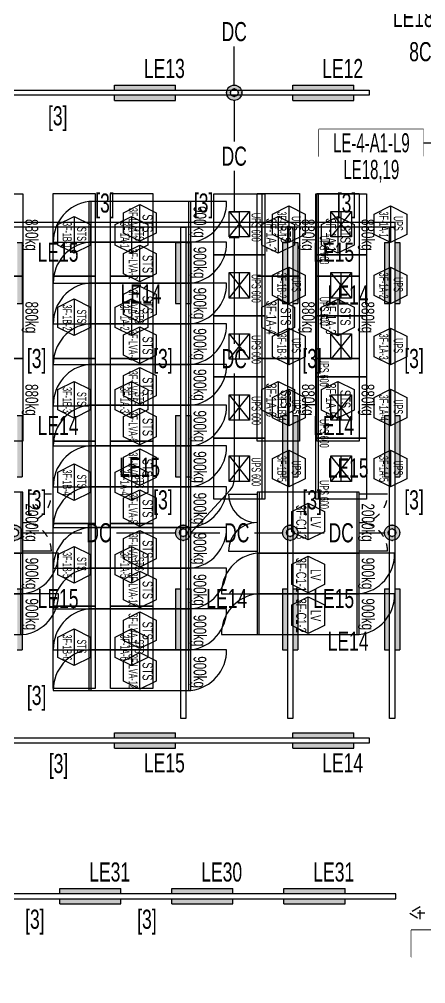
# Model space of a CAD drawing. Header units: millimetres. Extents: x 86947 to 500447, y -530175 to 1059536.
# Drawn here: x 126834 to 134813, y 464108 to 483048 of the extents above; entities that cross this region are included whole.
import ezdxf
from ezdxf.enums import TextEntityAlignment as Align

# ---------------------------------------------------------------- set-up
doc = ezdxf.new("R2010")
doc.units = ezdxf.units.MM
doc.header["$LTSCALE"] = 150
doc.set_wipeout_variables(frame=1)
doc.linetypes.add('D1', pattern=[3, 1, -1, 1])
for name, color, linetype in [('------01 Distribution Panel', 3, 'Continuous'), ('------03 Lighting Fixture', 3, 'Continuous'), ('------04 Lighting Switch', 2, 'Continuous'), ('-----23 Concealed or Exposed Wire', 4, 'D1'), ('-----25 Emergency Lighting Embeded Wire in Ceiling or Wall', 1, 'Continuous'), ('-----28 Race Way', 1, 'Continuous'), ('-----29 Indicator', 1, 'Continuous'), ('-----33 Equipment', 5, 'Continuous'), ('-----36 Dimension', 1, 'Continuous')]:
    doc.layers.add(name, color=color, linetype=linetype)
doc.styles.add('ELEC', font='Dotum.ttf')

# ---------------------------------------------------------------- blocks, each defined once
blk = doc.blocks.new('D01')
at = {"linetype": 'Continuous'}
blk.add_circle((0, 0), 150, dxfattribs=at)
for p in [(-150, 0), (0, 150), (150, 0), (0, -150)]:
    blk.add_point(p)
blk = doc.blocks.new('E01')
h = blk.add_hatch(color=256)
edge = h.paths.add_edge_path(flags=17)
edge.add_arc((0, 0), 75, 0, 360)
edge = h.paths.add_edge_path()
edge.add_arc((0, 0), 150, 0, 360)
blk.add_blockref('D01', (0, 0))
at = {"xscale": 0.5, "yscale": 0.5, "zscale": 0.5}
blk.add_blockref('D01', (0, 0), dxfattribs=at)
blk = doc.blocks.new('E17')
h = blk.add_hatch(color=256)
h.paths.add_polyline_path([(600, 100), (-600, 100), (-600, 0), (600, 0)])
h.paths.add_polyline_path([(600, -100), (-600, -100), (-600, -200), (600, -200)])
for p, q in [((-600, 100), (600, 100)), ((-600, 100), (-600, 0)), ((600, 100), (600, 0)), ((600, 100), (600, 0)), ((-600, -100), (-600, -200)), ((600, -100), (600, -200)), ((-600, -200), (600, -200))]:
    blk.add_line(p, q)
blk = doc.blocks.new('1234')
at = {"layer": '-----33 Equipment'}
for p, q in [((383904, 656620), (383904, 657823)), ((385004, 657825), (385004, 656623)), ((383253, 657473), (383655, 656973)), ((383253, 656973), (383655, 657473)), ((383454, 657473), (383454, 656973)), ((384104, 657423, 0), (384424, 657583, 0)), ((384104, 657022, 0), (384104, 657423, 0)), ((384424, 657583, 0), (384424, 656863, 0)), ((384424, 657583, 0), (384744, 657423, 0)), ((384744, 657423, 0), (384744, 657022, 0)), ((385655, 656973), (385253, 657473)), ((385655, 657473), (385253, 656973)), ((385454, 656973), (385454, 657473)), ((386104, 657423, 0), (386424, 657583, 0)), ((386104, 657022, 0), (386104, 657423, 0)), ((386424, 657583, 0), (386424, 656863, 0)), ((386424, 657583, 0), (386744, 657423, 0)), ((386744, 657423, 0), (386744, 657022, 0)), ((384424, 656863, 0), (384104, 657022, 0)), ((384744, 657022, 0), (384424, 656863, 0)), ((386424, 656863, 0), (386104, 657022, 0)), ((386744, 657022, 0), (386424, 656863, 0)), ((383904, 655420), (383904, 656623)), ((385004, 656625), (385004, 655423)), ((383253, 656273), (383655, 655773)), ((383253, 655773), (383655, 656273)), ((383454, 656273), (383454, 655773)), ((384104, 656223, 0), (384424, 656383, 0)), ((384424, 656383, 0), (384424, 655663, 0)), ((384424, 656383, 0), (384744, 656223, 0)), ((385655, 655773), (385253, 656273)), ((385655, 656273), (385253, 655773)), ((385454, 655773), (385454, 656273)), ((386104, 656223, 0), (386424, 656383, 0)), ((386424, 656383, 0), (386424, 655663, 0)), ((386424, 656383, 0), (386744, 656223, 0)), ((384104, 655822, 0), (384104, 656223, 0)), ((384744, 656223, 0), (384744, 655822, 0)), ((386104, 655822, 0), (386104, 656223, 0)), ((386744, 656223, 0), (386744, 655822, 0)), ((384424, 655663, 0), (384104, 655822, 0)), ((384744, 655822, 0), (384424, 655663, 0)), ((386424, 655663, 0), (386104, 655822, 0)), ((386744, 655822, 0), (386424, 655663, 0)), ((383904, 654220), (383904, 655423)), ((385004, 655425), (385004, 654223)), ((384104, 655023, 0), (384424, 655183, 0)), ((384424, 655183, 0), (384424, 654463, 0)), ((384424, 655183, 0), (384744, 655023, 0)), ((386104, 655023, 0), (386424, 655183, 0)), ((386424, 655183, 0), (386424, 654463, 0)), ((386424, 655183, 0), (386744, 655023, 0)), ((383253, 655073), (383655, 654573)), ((383253, 654573), (383655, 655073)), ((383454, 655073), (383454, 654573)), ((384104, 654622, 0), (384104, 655023, 0)), ((384744, 655023, 0), (384744, 654622, 0)), ((385655, 654573), (385253, 655073)), ((385655, 655073), (385253, 654573)), ((385454, 654573), (385454, 655073)), ((386104, 654622, 0), (386104, 655023, 0)), ((386744, 655023, 0), (386744, 654622, 0)), ((384424, 654463, 0), (384104, 654622, 0)), ((384744, 654622, 0), (384424, 654463, 0)), ((386424, 654463, 0), (386104, 654622, 0)), ((386744, 654622, 0), (386424, 654463, 0)), ((383904, 653020), (383904, 654223)), ((385004, 654225), (385004, 653023)), ((383253, 653873), (383655, 653373)), ((383253, 653373), (383655, 653873)), ((383454, 653873), (383454, 653373)), ((384104, 653823, 0), (384424, 653983, 0)), ((384104, 653422, 0), (384104, 653823, 0)), ((384424, 653983, 0), (384424, 653263, 0)), ((384424, 653983, 0), (384744, 653823, 0)), ((384744, 653823, 0), (384744, 653422, 0)), ((385655, 653373), (385253, 653873)), ((385655, 653873), (385253, 653373)), ((385454, 653373), (385454, 653873)), ((386104, 653823, 0), (386424, 653983, 0)), ((386104, 653422, 0), (386104, 653823, 0)), ((386424, 653983, 0), (386424, 653263, 0)), ((386424, 653983, 0), (386744, 653823, 0)), ((386744, 653823, 0), (386744, 653422, 0)), ((384424, 653263, 0), (384104, 653422, 0)), ((384744, 653422, 0), (384424, 653263, 0)), ((386424, 653263, 0), (386104, 653422, 0)), ((386744, 653422, 0), (386424, 653263, 0)), ((383904, 651820), (383904, 653023)), ((385004, 653025), (385004, 651823)), ((383253, 652673), (383655, 652173)), ((383253, 652173), (383655, 652673)), ((383454, 652673), (383454, 652173)), ((384104, 652623, 0), (384424, 652783, 0)), ((384424, 652783, 0), (384424, 652063, 0)), ((384424, 652783, 0), (384744, 652623, 0)), ((385655, 652173), (385253, 652673)), ((385655, 652673), (385253, 652173)), ((385454, 652173), (385454, 652673)), ((386104, 652623, 0), (386424, 652783, 0)), ((386424, 652783, 0), (386424, 652063, 0)), ((386424, 652783, 0), (386744, 652623, 0)), ((384104, 652222, 0), (384104, 652623, 0)), ((384744, 652623, 0), (384744, 652222, 0)), ((386104, 652222, 0), (386104, 652623, 0)), ((386744, 652623, 0), (386744, 652222, 0)), ((384424, 652063, 0), (384104, 652222, 0)), ((384744, 652222, 0), (384424, 652063, 0)), ((386424, 652063, 0), (386104, 652222, 0)), ((386744, 652222, 0), (386424, 652063, 0))]:
    blk.add_line(p, q, dxfattribs=at)
at = {"layer": '-----33 Equipment', "elevation": 0}
for points in [[(379796, 656205), (379796, 657825), (380626, 657825), (380626, 656205), (379796, 656205)], [(380926, 656205), (380926, 657825), (381756, 657825), (381756, 656205), (380926, 656205)], [(380209, 657375), (380209, 656655), (379889, 656815), (379889, 657215), (380209, 657375), (380529, 657215), (380529, 656815), (380209, 656655)], [(381339, 657375), (381339, 656655), (381019, 656815), (381019, 657215), (381339, 657375), (381659, 657215), (381659, 656815), (381339, 656655)], [(379796, 654585), (379796, 656205), (380626, 656205), (380626, 654585), (379796, 654585)], [(380926, 654585), (380926, 656205), (381756, 656205), (381756, 654585), (380926, 654585)], [(380209, 655755), (380209, 655035), (379889, 655195), (379889, 655595), (380209, 655755), (380529, 655595), (380529, 655195), (380209, 655035)], [(381339, 655755), (381339, 655035), (381019, 655195), (381019, 655595), (381339, 655755), (381659, 655595), (381659, 655195), (381339, 655035)], [(379796, 652965), (379796, 654585), (380626, 654585), (380626, 652965), (379796, 652965)], [(380926, 652965), (380926, 654585), (381756, 654585), (381756, 652965), (380926, 652965)], [(380209, 654135), (380209, 653415), (379889, 653575), (379889, 653975), (380209, 654135), (380529, 653975), (380529, 653575), (380209, 653415)], [(381339, 654135), (381339, 653415), (381019, 653575), (381019, 653975), (381339, 654135), (381659, 653975), (381659, 653575), (381339, 653415)], [(379796, 651345), (379796, 652965), (380626, 652965), (380626, 651345), (379796, 651345)], [(380926, 651345), (380926, 652965), (381756, 652965), (381756, 651345), (380926, 651345)], [(380209, 652515), (380209, 651795), (379889, 651955), (379889, 652355), (380209, 652515), (380529, 652355), (380529, 651955), (380209, 651795)], [(381339, 652515), (381339, 651795), (381019, 651955), (381019, 652355), (381339, 652515), (381659, 652355), (381659, 651955), (381339, 651795)], [(379796, 649725), (379796, 651345), (380626, 651345), (380626, 649725), (379796, 649725)], [(380926, 649725), (380926, 651345), (381756, 651345), (381756, 649725), (380926, 649725)], [(380209, 650895), (380209, 650175), (379889, 650335), (379889, 650735), (380209, 650895), (380529, 650735), (380529, 650335), (380209, 650175)], [(381339, 650895), (381339, 650175), (381019, 650335), (381019, 650735), (381339, 650895), (381659, 650735), (381659, 650335), (381339, 650175)], [(379796, 648105), (379796, 649725), (380626, 649725), (380626, 648105), (379796, 648105)], [(380926, 648105), (380926, 649725), (381756, 649725), (381756, 648105), (380926, 648105)], [(380209, 649275), (380209, 648555), (379889, 648715), (379889, 649115), (380209, 649275), (380529, 649115), (380529, 648715), (380209, 648555)], [(381339, 649275), (381339, 648555), (381019, 648715), (381019, 649115), (381339, 649275), (381659, 649115), (381659, 648715), (381339, 648555)]]:
    blk.add_lwpolyline(points, dxfattribs=at)
at = {"layer": '-----33 Equipment'}
for points in [[(382954, 656623), (382954, 657823), (383954, 657823), (383954, 656623)], [(385954, 657823), (385954, 656623), (384954, 656623), (384954, 657823)], [(383655, 656973), (383253, 656973), (383253, 657473), (383655, 657473)], [(385253, 657473), (385655, 657473), (385655, 656973), (385253, 656973)], [(382954, 655423), (382954, 656623), (383954, 656623), (383954, 655423)], [(385954, 656623), (385954, 655423), (384954, 655423), (384954, 656623)], [(383655, 655773), (383253, 655773), (383253, 656273), (383655, 656273)], [(385253, 656273), (385655, 656273), (385655, 655773), (385253, 655773)], [(382954, 654223), (382954, 655423), (383954, 655423), (383954, 654223)], [(385954, 655423), (385954, 654223), (384954, 654223), (384954, 655423)], [(383655, 654573), (383253, 654573), (383253, 655073), (383655, 655073)], [(385253, 655073), (385655, 655073), (385655, 654573), (385253, 654573)], [(382954, 653023), (382954, 654223), (383954, 654223), (383954, 653023)], [(385954, 654223), (385954, 653023), (384954, 653023), (384954, 654223)], [(383655, 653373), (383253, 653373), (383253, 653873), (383655, 653873)], [(385253, 653873), (385655, 653873), (385655, 653373), (385253, 653373)], [(382954, 651823), (382954, 653023), (383954, 653023), (383954, 651823)], [(385954, 653023), (385954, 651823), (384954, 651823), (384954, 653023)], [(383655, 652173), (383253, 652173), (383253, 652673), (383655, 652673)], [(385253, 652673), (385655, 652673), (385655, 652173), (385253, 652173)]]:
    blk.add_lwpolyline(points, close=True, dxfattribs=at)
at = {"layer": '-----33 Equipment', "style": 'ELEC', "width": 0.6}
for p in [(383785, 657446), (385122, 656999), (383785, 656246), (385122, 655799), (383785, 655046), (385122, 654599), (383785, 653846), (385122, 653399), (383785, 652646), (385122, 652199)]:
    blk.add_text('UPS 600', height=180, rotation=270, dxfattribs=at).set_placement(p, align=Align.MIDDLE_LEFT)
for s, p in [('3F-1B-1', (384290, 657218, 0)), ('3F-1A-1', (386290, 657218, 0)), ('3F-1B-1', (380075, 657010, 0)), ('3F-1A-1', (381205, 657010, 0)), ('UPS', (384575, 657239, 0)), ('UPS', (386575, 657239, 0)), ('STS', (380360, 657031, 0)), ('STS', (381490, 657031, 0)), ('3F-1B-2', (384290, 656018, 0)), ('3F-1A-2', (386290, 656018, 0)), ('UPS', (384575, 656039, 0)), ('UPS', (386575, 656039, 0)), ('3F-1B-2', (380075, 655390, 0)), ('STS', (380360, 655411, 0)), ('3F-1A-2', (381205, 655390, 0)), ('STS', (381490, 655411, 0)), ('3F-1B-3', (384290, 654818, 0)), ('UPS', (384575, 654839, 0)), ('3F-1A-3', (386290, 654818, 0)), ('UPS', (386575, 654839, 0)), ('3F-1B-3', (380075, 653770, 0)), ('3F-1A-3', (381205, 653770, 0)), ('STS', (380360, 653791, 0)), ('STS', (381490, 653791, 0)), ('3F-1B-4', (384290, 653618, 0)), ('3F-1A-4', (386290, 653618, 0)), ('UPS', (384575, 653639, 0)), ('UPS', (386575, 653639, 0)), ('3F-1B-5', (384290, 652418, 0)), ('3F-1A-5', (386290, 652418, 0)), ('UPS', (384575, 652439, 0)), ('UPS', (386575, 652439, 0)), ('3F-1B-4', (380075, 652150, 0)), ('STS', (380360, 652171, 0)), ('3F-1A-4', (381205, 652150, 0)), ('STS', (381490, 652171, 0)), ('3F-1B-5', (380075, 650530, 0)), ('3F-1A-5', (381205, 650530, 0)), ('STS', (380360, 650551, 0)), ('STS', (381490, 650551, 0)), ('3F-1B-6', (380075, 648910, 0)), ('STS', (380360, 648931, 0)), ('3F-1A-6', (381205, 648910, 0)), ('STS', (381490, 648931, 0))]:
    blk.add_text(s, height=180, rotation=270, dxfattribs=at).set_placement(p, align=Align.MIDDLE_CENTER)
blk = doc.blocks.new('O07')
blk.add_lwpolyline([(0, -100), (173, 0), (0, 100)], close=True)
blk = doc.blocks.new('STS-R')
blk.add_lwpolyline([(886994, -128588), (888614, -128588), (888614, -129418), (886994, -129418), (886994, -128588)])
blk = doc.blocks.new('전기실 장비배치')
at = {"layer": '-----33 Equipment'}
for p, q in [((128244, 478668, 0), (128244, 479468, 0)), ((130164, 478668, 0), (130164, 479468, 0)), ((128244, 477868, 0), (128244, 478668, 0)), ((130164, 477868, 0), (130164, 478668, 0)), ((128244, 477068, 0), (128244, 477868, 0)), ((130164, 477068, 0), (130164, 477868, 0)), ((128244, 476268, 0), (128244, 477068, 0)), ((130164, 476268, 0), (130164, 477068, 0)), ((128244, 475468, 0), (128244, 476268, 0)), ((130164, 475468, 0), (130164, 476268, 0)), ((128244, 474668, 0), (128244, 475468, 0)), ((130164, 474668, 0), (130164, 475468, 0)), ((128244, 473868, 0), (128244, 474668, 0)), ((130164, 473868, 0), (130164, 474668, 0)), ((126862, 473763, 0), (126862, 472563, 0)), ((128244, 473068, 0), (128244, 473868, 0)), ((130164, 473068, 0), (130164, 473868, 0)), ((130944, 473724, 0), (131504, 473724, 0)), ((131544, 473764, 0), (131544, 472564, 0)), ((133462, 473764, 0), (133462, 472564, 0)), ((134064, 473724, 0), (133504, 473724, 0)), ((128244, 472268, 0), (128244, 473068, 0)), ((130164, 472268, 0), (130164, 473068, 0)), ((126865, 471763, 0), (126865, 472563, 0)), ((127464, 472603, 0), (126904, 472603, 0)), ((127605, 472563, 0), (126905, 472563, 0)), ((130944, 472604, 0), (131504, 472604, 0)), ((131545, 471764, 0), (131545, 472564, 0)), ((133465, 471764, 0), (133465, 472564, 0)), ((134064, 472604, 0), (133504, 472604, 0)), ((134205, 472564, 0), (133505, 472564, 0)), ((128244, 471468, 0), (128244, 472268, 0)), ((130164, 471468, 0), (130164, 472268, 0)), ((126865, 470963, 0), (126865, 471763, 0)), ((127605, 471763, 0), (126905, 471763, 0)), ((130803, 471764, 0), (131503, 471764, 0)), ((131545, 470964, 0), (131545, 471764, 0)), ((133465, 470964, 0), (133465, 471764, 0)), ((134205, 471764, 0), (133505, 471764, 0)), ((128244, 470668, 0), (128244, 471468, 0)), ((130164, 470668, 0), (130164, 471468, 0)), ((130803, 470964, 0), (131503, 470964, 0)), ((128244, 469868, 0), (128244, 470668, 0)), ((130164, 469868, 0), (130164, 470668, 0))]:
    blk.add_line(p, q, dxfattribs=at)
at = {"layer": '-----33 Equipment', "linetype": 'D1'}
blk.add_line((127464, 473723, 0), (126904, 473723, 0), dxfattribs=at)
at = {"layer": '-----33 Equipment', "elevation": 0}
for points in [[(128202, 479468, 0.385743), (127502, 478668), (128202, 478668)], [(130204, 478668, 0.385743), (130904, 479468), (130204, 479468)], [(128202, 478668, 0.385743), (127502, 477868), (128202, 477868)], [(130204, 477868, 0.385743), (130904, 478668), (130204, 478668)], [(128202, 477868, 0.385743), (127502, 477068), (128202, 477068)], [(130204, 477068, 0.385743), (130904, 477868), (130204, 477868)], [(128202, 477068, 0.385743), (127502, 476268), (128202, 476268)], [(130204, 476268, 0.385743), (130904, 477068), (130204, 477068)], [(128202, 476268, 0.385743), (127502, 475468)], [(130204, 475468, 0.385743), (130904, 476268), (130204, 476268)], [(128202, 475468, 0.385743), (127502, 474668), (128202, 474668)], [(130204, 474668, 0.385743), (130904, 475468), (130204, 475468)], [(128202, 474668, 0.385743), (127502, 473868), (128202, 473868)], [(130204, 473868, 0.385743), (130904, 474668), (130204, 474668)], [(128202, 473868, 0.385743), (127502, 473068), (128202, 473068)], [(130204, 473068, 0.385743), (130904, 473868), (130204, 473868)], [(128202, 473068, 0.385743), (127502, 472268), (128202, 472268)], [(130204, 472268, 0.385743), (130904, 473068), (130204, 473068)], [(128202, 472268, 0.385743), (127502, 471468), (128202, 471468)], [(130204, 471468, 0.385743), (130904, 472268), (130204, 472268)], [(128202, 471468, 0.385743), (127502, 470668), (128202, 470668)], [(130204, 470668, 0.385743), (130904, 471468), (130204, 471468)], [(128202, 470668, 0.385743), (127502, 469868), (128202, 469868)], [(130204, 469868, 0.385743), (130904, 470668), (130204, 470668)]]:
    blk.add_lwpolyline(points, format="xyb", dxfattribs=at)
for points in [[(130204, 478668), (130204, 479468), (128202, 479468), (128202, 478668)], [(130204, 477868), (130204, 478668), (128202, 478668), (128202, 477868)], [(130204, 477068), (130204, 477868), (128202, 477868), (128202, 477068)], [(130204, 476268), (130204, 477068), (128202, 477068), (128202, 476268)], [(130204, 475468), (130204, 476268), (128202, 476268), (128202, 475468)], [(130204, 474668), (130204, 475468), (128202, 475468), (128202, 474668)], [(130204, 473868), (130204, 474668), (128202, 474668), (128202, 473868)], [(124904, 473763), (124904, 472563), (126904, 472563), (126904, 473763)], [(130204, 473068), (130204, 473868), (128202, 473868), (128202, 473068)], [(131504, 473764), (131504, 472564), (133504, 472564), (133504, 473764)], [(130204, 472268), (130204, 473068), (128202, 473068), (128202, 472268)], [(126905, 471763), (126905, 472563), (124903, 472563), (124903, 471763)], [(133505, 471764), (133505, 472564), (131503, 472564), (131503, 471764)], [(130204, 471468), (130204, 472268), (128202, 472268), (128202, 471468)], [(126905, 470963), (126905, 471763), (124903, 471763), (124903, 470963)], [(133505, 470964), (133505, 471764), (131503, 471764), (131503, 470964)], [(130204, 470668), (130204, 471468), (128202, 471468), (128202, 470668)], [(130204, 469868), (130204, 470668), (128202, 470668), (128202, 469868)]]:
    blk.add_lwpolyline(points, close=True, dxfattribs=at)
for points in [[(129203, 478690), (129203, 479410), (129523, 479250), (129523, 478850), (129203, 478690), (128883, 478850), (128883, 479250), (129203, 479410)], [(131917, 479174), (131917, 478454), (131597, 478614), (131597, 479015), (131917, 479174), (132237, 479015), (132237, 478614), (131917, 478454)], [(133087, 479174), (133087, 478454), (132767, 478614), (132767, 479015), (133087, 479174), (133407, 479015), (133407, 478614), (133087, 478454)], [(129203, 477890), (129203, 478610), (129523, 478450), (129523, 478050), (129203, 477890), (128883, 478050), (128883, 478450), (129203, 478610)], [(129203, 477090), (129203, 477810), (129523, 477650), (129523, 477250), (129203, 477090), (128883, 477250), (128883, 477650), (129203, 477810)], [(131917, 477554), (131917, 476834), (131597, 476994), (131597, 477395), (131917, 477554), (132237, 477395), (132237, 476994), (131917, 476834)], [(133087, 477554), (133087, 476834), (132767, 476994), (132767, 477395), (133087, 477554), (133407, 477395), (133407, 476994), (133087, 476834)], [(129203, 476290), (129203, 477010), (129523, 476850), (129523, 476450), (129203, 476290), (128883, 476450), (128883, 476850), (129203, 477010)], [(129203, 475490), (129203, 476210), (129523, 476050), (129523, 475650), (129203, 475490), (128883, 475650), (128883, 476050), (129203, 476210)], [(131917, 475934), (131917, 475214), (131597, 475374), (131597, 475775), (131917, 475934), (132237, 475775), (132237, 475374), (131917, 475214)], [(133087, 475934), (133087, 475214), (132767, 475374), (132767, 475775), (133087, 475934), (133407, 475775), (133407, 475374), (133087, 475214)], [(127502, 475454), (128202, 475454)], [(129203, 474690), (129203, 475410), (129523, 475250), (129523, 474850), (129203, 474690), (128883, 474850), (128883, 475250), (129203, 475410)], [(129203, 473890), (129203, 474610), (129523, 474450), (129523, 474050), (129203, 473890), (128883, 474050), (128883, 474450), (129203, 474610)], [(129203, 473090), (129203, 473810), (129523, 473650), (129523, 473250), (129203, 473090), (128883, 473250), (128883, 473650), (129203, 473810)], [(132505, 472822), (132505, 473542), (132825, 473383), (132825, 472982), (132505, 472822), (132185, 472982), (132185, 473383), (132505, 473542)], [(129203, 472290), (129203, 473010), (129523, 472850), (129523, 472450), (129203, 472290), (128883, 472450), (128883, 472850), (129203, 473010)], [(132504, 471786), (132504, 472506), (132824, 472346), (132824, 471946), (132504, 471786), (132184, 471946), (132184, 472346), (132504, 472506)], [(129203, 471490), (129203, 472210), (129523, 472050), (129523, 471650), (129203, 471490), (128883, 471650), (128883, 472050), (129203, 472210)], [(132504, 470986), (132504, 471706), (132824, 471546), (132824, 471146), (132504, 470986), (132184, 471146), (132184, 471546), (132504, 471706)], [(129203, 470690), (129203, 471410), (129523, 471250), (129523, 470850), (129203, 470690), (128883, 470850), (128883, 471250), (129203, 471410)], [(129203, 469890), (129203, 470610), (129523, 470450), (129523, 470050), (129203, 469890), (128883, 470050), (128883, 470450), (129203, 470610)]]:
    blk.add_lwpolyline(points, dxfattribs=at)
at = {"layer": '-----33 Equipment', "linetype": 'D1'}
for centre, start, end in [((126904, 473723, 0), 270, 0), ((133504, 473724, 0), 270, 0), ((126904, 472603, 0), 0, 90), ((133504, 472604, 0), 0, 90)]:
    blk.add_arc(centre, 560, start, end, dxfattribs=at)
at = {"layer": '-----33 Equipment'}
for centre, radius, start, end in [((131504, 473724, 0), 560, 180, 270), ((131504, 472604, 0), 560, 90, 180), ((126813, 472549, 0), 791, 276.6265, 1.0016), ((131594, 471778, 0), 791, 96.6265, 181.0016), ((133413, 472550, 0), 791, 276.6265, 1.0016), ((126813, 471749, 0), 791, 276.6265, 1.0016), ((131594, 470978, 0), 791, 96.6265, 181.0016), ((133413, 471750, 0), 791, 276.6265, 1.0016)]:
    blk.add_arc(centre, radius, start, end, dxfattribs=at)
at = {"layer": '-----33 Equipment', "rotation": 90.00000000000001}
for p in [(-2514, -408991, 0), (2916, -408989, 0), (4086, -408989, 0), (-2514, -410611, 0), (2916, -410609, 0), (4086, -410609, 0), (-2514, -412231, 0), (2916, -412229, 0), (4086, -412229, 0)]:
    blk.add_blockref('STS-R', p, dxfattribs=at)
at = {"layer": '-----33 Equipment', "style": 'ELEC', "width": 0.7}
for s, p in [('900kg', (130350, 479068, 0)), ('880kg', (127048, 478813, 0)), ('880kg', (132478, 478815, 0)), ('880kg', (133648, 478815, 0)), ('900kg', (130350, 478268, 0)), ('900kg', (130350, 477468, 0)), ('880kg', (127048, 477193, 0)), ('880kg', (132478, 477195, 0)), ('880kg', (133648, 477195, 0)), ('900kg', (130350, 476668, 0)), ('900kg', (130350, 475868, 0)), ('880kg', (127048, 475573, 0)), ('880kg', (132478, 475575, 0)), ('880kg', (133648, 475575, 0)), ('900kg', (130350, 475054, 0)), ('900kg', (130350, 474254, 0)), ('900kg', (130350, 473441, 0)), ('2000kg', (127050, 473163, 0)), ('2000kg', (133650, 473164, 0)), ('900kg', (130350, 472654, 0)), ('900kg', (127051, 472163, 0)), ('900kg', (133651, 472164, 0)), ('900kg', (130350, 471841, 0)), ('900kg', (127051, 471363, 0)), ('900kg', (133651, 471364, 0)), ('900kg', (130350, 471041, 0)), ('900kg', (130350, 470227, 0))]:
    blk.add_text(s, height=250, rotation=270, dxfattribs=at).set_placement(p, align=Align.MIDDLE)
at = {"layer": '-----33 Equipment', "style": 'ELEC'}
for s, height, width, p in [('3F-LVA-1', 180, 0.6, (129069, 479041, 0)), ('STS', 200, 0.7, (129354, 479041, 0)), ('3F-1A-2', 200, 0.7, (131783, 478809, 0)), ('STS', 200, 0.7, (132068, 478831, 0)), ('3F-1A-1', 200, 0.7, (132953, 478809, 0)), ('STS', 200, 0.7, (133238, 478831, 0)), ('3F-LVA-2', 180, 0.6, (129069, 478241, 0)), ('STS', 200, 0.7, (129354, 478241, 0)), ('3F-LVA-3', 180, 0.6, (129069, 477441, 0)), ('STS', 200, 0.7, (129354, 477441, 0)), ('3F-1A-4', 200, 0.7, (131783, 477189, 0)), ('3F-1A-3', 200, 0.7, (132953, 477189, 0)), ('STS', 200, 0.7, (132068, 477211, 0)), ('STS', 200, 0.7, (133238, 477211, 0)), ('3F-LVA-4', 180, 0.6, (129069, 476641, 0)), ('STS', 200, 0.7, (129354, 476641, 0)), ('3F-LVA-5', 180, 0.6, (129069, 475841, 0)), ('STS', 200, 0.7, (129354, 475841, 0)), ('3F-1A-6', 200, 0.7, (131783, 475569, 0)), ('3F-1A-5', 200, 0.7, (132953, 475569, 0)), ('STS', 200, 0.7, (132068, 475591, 0)), ('STS', 200, 0.7, (133238, 475591, 0)), ('3F-LVA-6', 180, 0.6, (129069, 475041, 0)), ('STS', 200, 0.7, (129354, 475041, 0)), ('3F-LVA-7', 180, 0.6, (129069, 474241, 0)), ('STS', 200, 0.7, (129354, 474241, 0)), ('3F-LVA-8', 180, 0.6, (129069, 473441, 0)), ('STS', 200, 0.7, (129354, 473441, 0)), ('3F-C1-3', 200, 0.7, (132371, 473173, 0)), ('LV', 200, 0.7, (132656, 473173, 0)), ('3F-LVA-9', 180, 0.6, (129069, 472641, 0)), ('STS', 200, 0.7, (129354, 472641, 0)), ('3F-C1-1', 200, 0.7, (132370, 472137, 0)), ('3F-LVA-10', 180, 0.6, (129069, 471841, 0)), ('LV', 200, 0.7, (132655, 472137, 0)), ('STS', 200, 0.7, (129354, 471841, 0)), ('3F-C1-2', 200, 0.7, (132370, 471337, 0)), ('LV', 200, 0.7, (132655, 471337, 0)), ('3F-LVA-11', 180, 0.6, (129069, 471041, 0)), ('STS', 200, 0.7, (129354, 471041, 0)), ('3F-LVA-12', 180, 0.6, (129069, 470241, 0)), ('STS', 200, 0.7, (129354, 470241, 0))]:
    blk.add_text(s, height=height, rotation=270, dxfattribs=dict(at, width=width)).set_placement(p, align=Align.MIDDLE_CENTER)

msp = doc.modelspace()

# ---------------------------------------------------------------- linework, layer by layer
at = {"layer": '------01 Distribution Panel', "color": 1}
for points in [[(132718, 480360), (134773, 480360), (134773, 480885), (132718, 480885)], [(134530, 464633), (136785, 464633), (136785, 465158), (134530, 465158)]]:
    msp.add_lwpolyline(points, close=True, dxfattribs=at)
at = {"layer": '-----23 Concealed or Exposed Wire'}
msp.add_lwpolyline([(135999, 465495), (134499, 465495)], dxfattribs=at)
at = {"layer": '-----25 Emergency Lighting Embeded Wire in Ceiling or Wall'}
for p, q in [((131054, 481756), (131054, 482515)), ((131054, 481456), (131054, 480651)), ((131054, 480070), (131054, 479265)), ((130954, 479265), (131154, 479265)), ((130954, 478765), (131154, 478765)), ((131054, 478765), (131054, 476675)), ((131054, 476093), (131054, 474004)), ((130203, 472964), (130974, 473800)), ((126893, 472964), (128064, 472964)), ((128745, 472964), (129903, 472964)), ((130203, 472964), (130770, 472964)), ((131450, 472964), (132004, 472964)), ((132304, 472964), (132820, 472964)), ((133501, 472964), (134004, 472964))]:
    msp.add_line(p, q, dxfattribs=at)
msp.add_arc((130754, 474004), 300, 317.3208, 0, dxfattribs=at)
at = {"layer": '-----28 Race Way', "elevation": 0}
for points in [[(133704, 481656), (133704, 481556), (103304, 481555), (103304, 481655)], [(116498, 478964), (116498, 479064), (134204, 479065), (134204, 478965)], [(130003, 478965), (130103, 478965), (130103, 469314), (130003, 469314)], [(132104, 478965), (132204, 478965), (132204, 469314), (132104, 469314)], [(134104, 478965), (134204, 478965), (134204, 469314), (134104, 469314)], [(133704, 468934), (133704, 468834), (124883, 468834), (124883, 468934)], [(116329, 465775), (134229, 465775), (134229, 465875), (116329, 465875)]]:
    msp.add_lwpolyline(points, close=True, dxfattribs=at)

# ---------------------------------------------------------------- block references
at = {"layer": '------03 Lighting Fixture', "color": 3, "xscale": -1}
for p, rotation in [((129304, 481556), 180), ((132804, 481556), 180), ((126693, 478064), 90), ((130003, 478064), 90), ((132104, 478064), 90), ((134104, 478064), 90), ((126693, 474664), 90), ((130003, 474664), 90), ((132104, 474664), 90), ((134104, 474664), 90), ((126693, 471264), 90), ((130003, 471264), 90), ((132104, 471264), 90), ((134104, 471264), 90), ((129304, 468834), 180), ((132804, 468834), 180), ((128229, 465775), 180), ((130429, 465775), 180), ((132629, 465775), 180)]:
    msp.add_blockref('E17', p, dxfattribs=dict(at, rotation=rotation))
at = {"layer": '------03 Lighting Fixture'}
for p in [(131054, 481606), (126743, 472964), (130053, 472964), (132154, 472964), (134154, 472964)]:
    msp.add_blockref('E01', p, dxfattribs=at)
at = {"layer": '-----23 Concealed or Exposed Wire', "xscale": 1.199999999953434, "yscale": 1.199999999953434, "zscale": 1.199999999953434, "rotation": 180}
msp.add_blockref('O07', (134706, 465495), dxfattribs=at)
at = {"layer": '-----33 Equipment'}
msp.add_blockref('1234', (-252300, -178200), dxfattribs=at)
at = {"layer": '-----36 Dimension'}
msp.add_blockref('전기실 장비배치', (0, 0), dxfattribs=at)

# ---------------------------------------------------------------- texts
at = {"layer": '------04 Lighting Switch', "style": 'ELEC', "width": 0.7}
for s, p in [('LE18~25', (134860, 483084)), ('8CCT', (134938, 482412)), ('LE13', (129683, 482083)), ('LE12', (133183, 482083)), ('LE15', (127596, 478472)), ('LE15', (133007, 478472)), ('LE14', (129224, 477653)), ('LE14', (133290, 477634)), ('LE14', (127596, 475072)), ('LE14', (133007, 475072)), ('LE15', (129196, 474246)), ('LE15', (133290, 474234)), ('LE15', (127596, 471672)), ('LE14', (130906, 471672)), ('LE15', (133007, 471672)), ('LE14', (133290, 470834)), ('LE15', (129683, 468444)), ('LE14', (133183, 468444)), ('LE31', (128608, 466302)), ('LE30', (130808, 466302)), ('LE31', (133008, 466302))]:
    msp.add_text(s, height=375, dxfattribs=at).set_placement(p, align=Align.MIDDLE)
at = {"layer": '-----25 Emergency Lighting Embeded Wire in Ceiling or Wall', "style": 'ELEC', "width": 0.7}
for p in [(131054, 482806), (131054, 480360), (131054, 476384), (128398, 472964), (131103, 472964), (133154, 472964)]:
    msp.add_text('DC', height=375, dxfattribs=at).set_placement(p, align=Align.MIDDLE)
at = {"layer": '-----28 Race Way', "style": 'ELEC', "width": 0.7}
for p in [(127589, 481105), (128516, 479393), (130452, 479393), (133259, 479393), (127174, 476340), (129654, 476340), (132584, 476340), (134584, 476340), (127174, 473564), (129654, 473564), (132584, 473564), (134584, 473564), (127174, 469723), (127604, 468385), (127139, 465328), (129339, 465328)]:
    msp.add_text('[3]', height=375, dxfattribs=at).set_placement(p, align=Align.MIDDLE)

# ---------------------------------------------------------------- next in the draw order: wipeouts: each hides what was drawn before it
at = {"color": 1}
for points in [[(132718, 480360), (134773, 480360), (134773, 480885), (132718, 480885)], [(134530, 464633), (136785, 464633), (136785, 465158), (134530, 465158)]]:
    msp.add_wipeout(points, dxfattribs=at)

# ---------------------------------------------------------------- next in the draw order: linework, layer by layer
at = {"layer": '-----29 Indicator'}
msp.add_line((134773, 480623), (136273, 480623), dxfattribs=at)

# ---------------------------------------------------------------- next in the draw order: wipeouts: each hides what was drawn before it
at = {"color": 1}
for points in [[(132718, 479835), (134773, 479835), (134773, 480360), (132718, 480360)], [(134530, 464108), (136785, 464108), (136785, 464633), (134530, 464633)]]:
    msp.add_wipeout(points, dxfattribs=at)

# ---------------------------------------------------------------- next in the draw order: texts
at = {"style": 'ELEC', "width": 0.6}
for s, p in [('LE-4-A1-L9', (133746, 480623)), ('LE18,19', (133746, 480098))]:
    msp.add_text(s, height=375, dxfattribs=at).set_placement(p, align=Align.MIDDLE_CENTER)

doc.saveas('drawing.dxf')
